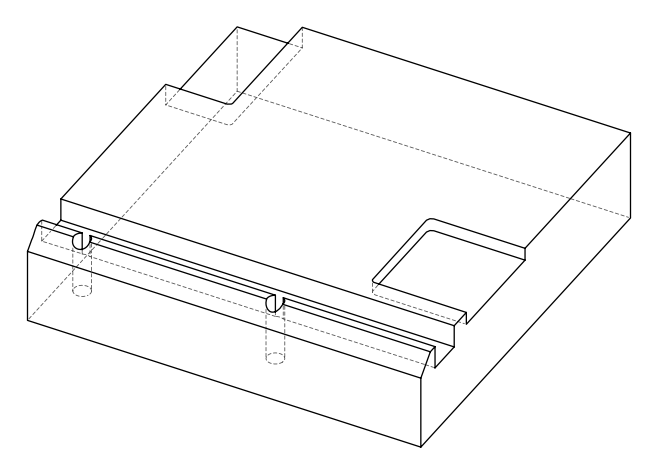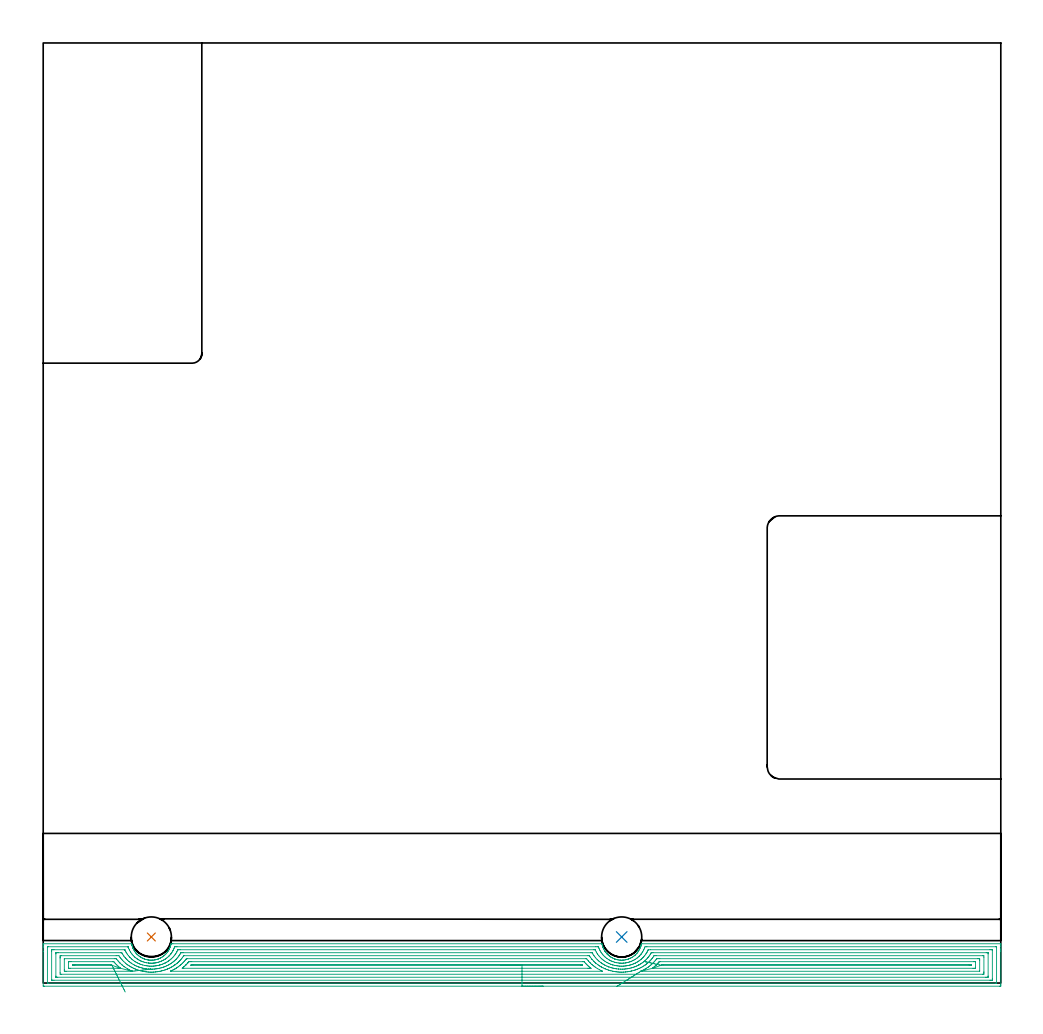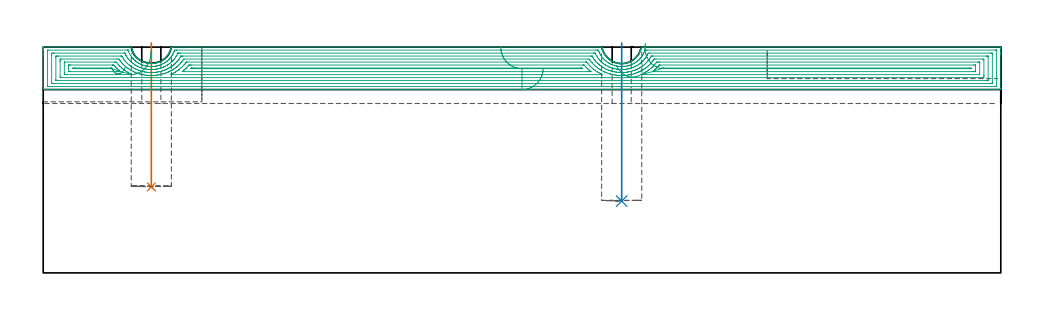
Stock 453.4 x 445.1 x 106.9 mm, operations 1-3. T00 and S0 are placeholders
(PLAN: 6 operations, 4 tool changes, 128.8 min)
(1 INDEXABLE_INSERT_DRILL_BLIND_HOLE_FROM_SOLID | STEP1POCKET | NXT0302_009 | 0.27 min | 18672 mm3)
(2 INDEXABLE_INSERT_DRILL_BLIND_HOLE_FROM_SOLID_1 | STEP1POCKET_1 | NXT0302_009 | 0.3 min | 20567 mm3)
(3 AREA_MILL | FG_CHAMFER_SURFACE | UGT0205_001 | 28.78 min | 90877 mm3)
(4 MILL_CORNER_NOTCH_RECTANGULAR | CORNER_NOTCH_RECTANGULAR | NXT0201_009 | Follow Part, ap 2, ae 75% | 59.23 min | 294795 mm3)
(5 MILL_SLOT | SLOT_PARTIAL_RECTANGULAR | NXT0201_013 | Follow Part, ap 2.5, ae 75% | 33.77 min | 205102 mm3)
(6 MILL_RECTANGULAR_SLOT | SLOT_RECTANGULAR | UGT0201_019 | Follow Part, ap 10, ae 75% | 6.49 min | 491224 mm3)
(TOOL NXT0302_009 | Index. Insert Drill 19mm [880-D1900L25-05] | D19 PA176 FL95 Z2)
(TOOL UGT0205_001 | Chamfer Mill 20 x 3 x 45 deg. | D20 FL50 Z2)
(TOOL NXT0201_009 | ENDMILL 8mm [2P460-0800-NA 1630] | D8 FL26 Z6)
(TOOL NXT0201_013 | ENDMILL 10mm | D10 FL30 Z4)
(TOOL UGT0201_019 | End mill 40 mm | D40 FL63 Z6)
(OP 1 INDEXABLE_INSERT_DRILL_BLIND_HOLE_FROM_SOLID)
G17 G21 G94 G90
T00 M6
G54
G17 G0 G90 X51.2 Y21.8 S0 M3
G43 Z116.9 H1
G94 G81 G98 Z40.7 F250. R108.9
G80
M5
M2
(OP 2 INDEXABLE_INSERT_DRILL_BLIND_HOLE_FROM_SOLID_1)
G17 G21 G94 G90
T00 M6
G54
G17 G0 G90 X273.9 Y21.8 S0 M3
G43 Z116.9 H1
G94 G81 G98 Z34. F250. R108.9
G80
M5
M2
(OP 3 AREA_MILL)
G17 G21 G94 G90
T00 M6
G54
G17 G0 G90 X236.7 Y-1.5 S1061 M3
G43 Z116.9 H0
Z96.8
G94 G1 X236.662 Z95.928 F250.
X236.548 Z95.064
X236.359 Z94.212
X236.097 Z93.38
X235.763 Z92.574
X235.36 Z91.8
X234.892 Z91.064
X234.36 Z90.372
X233.771 Z89.729
X233.128 Z89.14
X232.436 Z88.608
X231.7 Z88.14
X230.926 Z87.737
X230.12 Z87.403
X229.288 Z87.141
X228.436 Z86.952
X227.572 Z86.838
X226.7 Z86.8
X0.621
X0.127 Y-1.495 Z86.803
X0.01 Y-1.492 Z86.806
X0. Y-1.37 Z86.927
Y14.96 Z103.255
Y16.983 Z105.279
Y17.326 Z105.62
Y18.011 Z106.311
Y18.29 Z106.589
X0.003 Y18.447 Z106.74
X0.01 Y18.598 Z106.889
X0.175 Y18.6 Z106.9
X41.727
X41.845 Y18.595 Z106.891
X41.908 Y18.358 Z106.657
X41.943 Y18.203 Z106.501
X41.973 Y18.072 Z106.37
X42.024 Y17.877 Z106.177
X42.092 Y17.627 Z105.926
X42.236 Y17.179 Z105.479
X42.401 Y16.736 Z105.034
X42.524 Y16.448 Z104.745
X42.544 Y16.4 Z104.698
X42.62 Y16.234 Z104.532
X42.697 Y16.068 Z104.364
X42.815 Y15.844 Z104.143
X42.918 Y15.665 Z103.964
X43.074 Y15.395 Z103.693
X43.241 Y15.132 Z103.431
X43.355 Y14.953 Z103.252
X43.591 Y14.617 Z102.917
X43.812 Y14.347 Z102.645
X43.888 Y14.254 Z102.55
X43.999 Y14.116 Z102.415
X44.044 Y14.061 Z102.361
X44.11 Y13.988 Z102.287
X44.259 Y13.822 Z102.119
X44.407 Y13.668 Z101.964
X44.484 Y13.588 Z101.885
X44.93 Y13.171 Z101.468
X45.003 Y13.108 Z101.405
X45.15 Y12.982 Z101.279
X45.377 Y12.797 Z101.095
X45.748 Y12.529 Z100.824
X45.934 Y12.401 Z100.7
X46.006 Y12.353 Z100.651
X46.114 Y12.279 Z100.578
X46.27 Y12.184 Z100.482
X46.714 Y11.937 Z100.233
X47.022 Y11.779 Z100.078
X47.163 Y11.706 Z100.005
X47.221 Y11.681 Z99.98
X47.539 Y11.542 Z99.838
X47.701 Y11.475 Z99.774
X47.851 Y11.415 Z99.714
X47.918 Y11.388 Z99.686
X47.982 Y11.367 Z99.662
X48.057 Y11.34 Z99.636
X48.502 Y11.199 Z99.497
X48.95 Y11.078 Z99.377
X49.396 Y10.982 Z99.278
X49.586 Y10.95 Z99.246
X49.769 Y10.92 Z99.213
X49.843 Y10.906 Z99.202
X49.968 Y10.89 Z99.189
X50.289 Y10.851 Z99.151
X50.595 Y10.828 Z99.126
X50.736 Y10.817 Z99.115
X51.015 Y10.803 Z99.102
X51.096 Y10.804 Z99.1
X51.406 Y10.807 Z99.101
X51.519 Y10.812 Z99.103
X51.556 Y10.813 Z99.105
X51.63 Y10.815 Z99.111
X51.669 Y10.818 Z99.114
X52.076 Y10.849 Z99.147
X52.523 Y10.901 Z99.198
X52.887 Y10.961 Z99.259
X52.97 Y10.975 Z99.273
X53.343 Y11.055 Z99.352
X53.416 Y11.07 Z99.368
X53.732 Y11.154 Z99.453
X53.864 Y11.189 Z99.488
X54.237 Y11.305 Z99.604
X54.309 Y11.328 Z99.626
X54.48 Y11.387 Z99.687
X54.688 Y11.475 Z99.775
X55.13 Y11.665 Z99.961
X55.202 Y11.695 Z99.992
X55.352 Y11.768 Z100.067
X55.577 Y11.88 Z100.179
X55.652 Y11.917 Z100.216
X56.096 Y12.164 Z100.462
X56.286 Y12.279 Z100.577
X56.641 Y12.52 Z100.818
X56.813 Y12.645 Z100.943
X56.989 Y12.773 Z101.072
X57.061 Y12.833 Z101.133
X57.187 Y12.938 Z101.237
X57.364 Y13.087 Z101.382
X57.467 Y13.171 Z101.468
X57.724 Y13.409 Z101.708
X57.882 Y13.555 Z101.855
X58.124 Y13.815 Z102.115
X58.352 Y14.062 Z102.36
X58.705 Y14.488 Z102.788
X58.775 Y14.574 Z102.872
X58.859 Y14.693 Z102.988
X59.045 Y14.953 Z103.251
X59.159 Y15.132 Z103.432
X59.326 Y15.395 Z103.693
X59.427 Y15.57 Z103.867
X59.586 Y15.845 Z104.143
X59.598 Y15.869 Z104.167
X59.668 Y16.001 Z104.299
X59.856 Y16.425 Z104.724
X59.994 Y16.735 Z105.035
X60.045 Y16.869 Z105.169
X60.164 Y17.179 Z105.479
X60.308 Y17.627 Z105.927
X60.354 Y17.796 Z106.096
X60.428 Y18.072 Z106.37
X60.44 Y18.126 Z106.425
X60.457 Y18.203 Z106.5
X60.492 Y18.357 Z106.656
X60.546 Y18.593 Z106.892
X60.561 Y18.595 Z106.894
X61.386 Y18.6 Z106.9
X264.231
X264.545 Y18.595 Z106.891
X264.634 Y18.242 Z106.541
X264.673 Y18.071 Z106.371
X264.791 Y17.627 Z105.926
X264.888 Y17.326 Z105.625
X264.936 Y17.179 Z105.479
X265.042 Y16.887 Z105.185
X265.097 Y16.736 Z105.035
X265.124 Y16.675 Z104.974
X265.227 Y16.448 Z104.743
X265.277 Y16.336 Z104.634
X265.305 Y16.273 Z104.572
X265.518 Y15.844 Z104.144
X265.751 Y15.43 Z103.729
X265.935 Y15.132 Z103.43
X266.002 Y15.024 Z103.322
X266.05 Y14.953 Z103.252
X266.387 Y14.503 Z102.8
X266.703 Y14.108 Z102.404
X266.739 Y14.062 Z102.36
X266.762 Y14.035 Z102.334
X266.815 Y13.973 Z102.272
X266.895 Y13.887 Z102.186
X266.912 Y13.87 Z102.169
X266.967 Y13.815 Z102.112
X267.017 Y13.763 Z102.062
X267.209 Y13.569 Z101.868
X267.255 Y13.524 Z101.821
X267.305 Y13.476 Z101.775
X267.507 Y13.285 Z101.583
X267.566 Y13.23 Z101.527
X267.628 Y13.17 Z101.469
X267.788 Y13.032 Z101.33
X267.805 Y13.018 Z101.317
X267.911 Y12.938 Z101.234
X268.089 Y12.798 Z101.098
X268.103 Y12.788 Z101.087
X268.23 Y12.691 Z100.989
X268.294 Y12.645 Z100.942
X268.401 Y12.568 Z100.865
X268.681 Y12.366 Z100.665
X268.813 Y12.278 Z100.578
X269.113 Y12.102 Z100.4
X269.19 Y12.057 Z100.355
X269.242 Y12.029 Z100.327
X269.574 Y11.849 Z100.146
X270.039 Y11.629 Z99.928
X270.486 Y11.439 Z99.738
X270.582 Y11.402 Z99.7
X270.618 Y11.388 Z99.686
X270.819 Y11.32 Z99.62
X270.988 Y11.264 Z99.563
X271.38 Y11.15 Z99.446
X271.806 Y11.042 Z99.341
X271.817 Y11.039 Z99.339
X272.254 Y10.952 Z99.25
X272.7 Y10.884 Z99.182
X273.167 Y10.838 Z99.133
X273.263 Y10.832 Z99.127
X273.411 Y10.825 Z99.115
X273.705 Y10.804 Z99.101
X274.06 Y10.806
X274.354 Y10.822 Z99.11
X274.413 Y10.824 Z99.115
X274.487 Y10.827 Z99.12
X274.806 Y10.854 Z99.148
X274.934 Y10.864 Z99.16
X275.381 Y10.923 Z99.22
X275.827 Y11.006 Z99.299
X276.275 Y11.11 Z99.404
X276.537 Y11.183 Z99.482
X276.72 Y11.236 Z99.533
X276.741 Y11.243 Z99.539
X277.112 Y11.365 Z99.665
X277.179 Y11.387 Z99.687
X277.216 Y11.402 Z99.702
X277.613 Y11.564 Z99.862
X278.082 Y11.781 Z100.079
X278.17 Y11.826 Z100.125
X278.507 Y12. Z100.298
X278.609 Y12.06 Z100.358
X278.982 Y12.28 Z100.577
X279.4 Y12.56 Z100.858
X279.791 Y12.857 Z101.157
X279.974 Y13.006 Z101.306
X280.173 Y13.171 Z101.469
X280.24 Y13.23 Z101.528
X280.293 Y13.277 Z101.576
X280.684 Y13.662 Z101.961
X281.059 Y14.061 Z102.361
X281.147 Y14.163 Z102.463
X281.186 Y14.208 Z102.508
X281.473 Y14.576 Z102.876
X281.557 Y14.693 Z102.992
X281.743 Y14.953 Z103.252
X281.858 Y15.132 Z103.431
X282.079 Y15.474 Z103.774
X282.282 Y15.844 Z104.144
X282.364 Y16.009 Z104.309
X282.501 Y16.287 Z104.586
X282.549 Y16.399 Z104.699
X282.693 Y16.735 Z105.034
X282.81 Y17.051 Z105.35
X282.879 Y17.239 Z105.537
X282.911 Y17.326 Z105.621
X282.955 Y17.446 Z105.742
X282.973 Y17.493 Z105.79
X282.996 Y17.572 Z105.872
X283.012 Y17.627 Z105.926
X283.128 Y18.073 Z106.369
X283.157 Y18.203 Z106.497
X283.199 Y18.383 Z106.678
X283.256 Y18.597 Z106.889
X283.443 Y18.6 Z106.9
X453.225
X453.39 Y18.598 Z106.889
X453.397 Y18.447 Z106.74
X453.4 Y18.29 Z106.589
Y18.012 Z106.311
Y17.326 Z105.62
Y16.105 Z104.402
Y15.57 Z103.865
Y14.96 Z103.255
Y-0.836 Z87.462
X453.396 Y-1.103 Z87.194
X453.39 Y-1.492 Z86.805
X453.179 Y-1.496 Z86.802
X452.779 Y-1.5 Z86.8
X226.7
Y-0.086 Z88.214
X2.409 Y-0.085 Z88.215
X2.264 Y-0.084 Z88.216
X2.051 Y-0.079 Z88.221
X2.009 Y-0.076 Z88.224
X2.005 Y-0.046 Z88.254
X2.003 Y-0.013 Z88.287
X2. Y0.175 Z88.475
Y16.849 Z105.149
X2.002 Y16.983 Z105.283
X2.005 Y17.09 Z105.39
X2.01 Y17.16 Z105.46
X2.017 Y17.179 Z105.479
X2.551 Y17.185 Z105.485
X39.939
X40.083 Y17.184 Z105.484
X40.157 Y17.181 Z105.481
X40.17 Y17.179 Z105.479
X40.18 Y17.168 Z105.468
X40.192 Y17.149 Z105.449
X40.2 Y17.128 Z105.428
X40.23 Y17.04 Z105.34
X40.45 Y16.448 Z104.748
X40.816 Y15.588 Z103.888
X40.824 Y15.57 Z103.87
X40.833 Y15.554 Z103.854
X41.338 Y14.693 Z102.993
X41.727 Y14.106 Z102.406
X41.947 Y13.815 Z102.115
X42.249 Y13.446 Z101.746
X42.62 Y13.012 Z101.312
X42.691 Y12.938 Z101.238
X43.11 Y12.538 Z100.838
X43.514 Y12.162 Z100.462
X43.55 Y12.131 Z100.431
X43.569 Y12.114 Z100.414
X43.637 Y12.06 Z100.36
X44.071 Y11.728 Z100.028
X44.407 Y11.484 Z99.784
X44.589 Y11.361 Z99.661
X44.863 Y11.183 Z99.483
X45.301 Y10.931 Z99.231
X45.868 Y10.626 Z98.926
X46.195 Y10.469 Z98.769
X46.263 Y10.439 Z98.739
X46.576 Y10.305 Z98.605
X47.088 Y10.107 Z98.407
X47.395 Y10.004 Z98.304
X47.982 Y9.832 Z98.132
X48.163 Y9.783 Z98.083
X48.767 Y9.641 Z97.941
X48.875 Y9.618 Z97.918
X48.965 Y9.603 Z97.903
X49.741 Y9.483 Z97.783
X49.769 Y9.48 Z97.78
X49.817 Y9.474 Z97.774
X50.299 Y9.428 Z97.728
X50.663 Y9.403 Z97.703
X50.689 Y9.402 Z97.702
X51.13 Y9.395 Z97.695
X51.556
X51.588 Y9.396 Z97.696
X52.106 Y9.428 Z97.728
X52.421 Y9.456 Z97.756
X52.45 Y9.459 Z97.759
X52.855 Y9.512 Z97.812
X53.205 Y9.563 Z97.863
X53.343 Y9.585 Z97.885
X53.431 Y9.6 Z97.9
X53.541 Y9.622 Z97.922
X54.237 Y9.784 Z98.084
X54.653 Y9.897 Z98.197
X55.13 Y10.045 Z98.345
X55.326 Y10.113 Z98.413
X55.813 Y10.305 Z98.605
X55.987 Y10.378 Z98.678
X56.024 Y10.395 Z98.695
X56.566 Y10.651 Z98.951
X56.918 Y10.83 Z99.13
X57.147 Y10.957 Z99.257
X57.54 Y11.183 Z99.483
X57.705 Y11.287 Z99.587
X57.811 Y11.358 Z99.658
X58.226 Y11.653 Z99.953
X58.705 Y12.018 Z100.318
X58.729 Y12.037 Z100.337
X58.756 Y12.06 Z100.36
X59.197 Y12.454 Z100.754
X59.598 Y12.831 Z101.131
X59.651 Y12.886 Z101.186
X59.7 Y12.938 Z101.238
X60.071 Y13.351 Z101.651
X60.465 Y13.815 Z102.115
X60.477 Y13.83 Z102.13
X60.492 Y13.849 Z102.149
X60.842 Y14.349 Z102.649
X61.062 Y14.693 Z102.993
X61.386 Y15.225 Z103.525
X61.507 Y15.452 Z103.752
X61.564 Y15.57 Z103.87
X61.783 Y16.058 Z104.358
X61.953 Y16.448 Z104.748
X62.051 Y16.672 Z104.972
X62.279 Y17.179 Z105.479
X62.426 Y17.181 Z105.481
X63.173 Y17.185 Z105.485
X63.315 Y17.186 Z105.486
X261.692
X262.444 Y17.185 Z105.485
X262.588 Y17.184 Z105.484
X262.85 Y17.179 Z105.479
X262.916 Y17.049 Z105.349
X263.026 Y16.753 Z105.053
X263.147 Y16.448 Z104.748
X263.337 Y15.989 Z104.289
X263.544 Y15.57 Z103.87
X263.75 Y15.165 Z103.465
X264.034 Y14.693 Z102.993
X264.231 Y14.379 Z102.679
X264.65 Y13.815 Z102.115
X265.124 Y13.23 Z101.53
X265.405 Y12.938 Z101.238
X266.018 Y12.342 Z100.642
X266.346 Y12.06 Z100.36
X266.912 Y11.63 Z99.93
X267.563 Y11.183 Z99.483
X267.805 Y11.038 Z99.338
X268.158 Y10.836 Z99.136
X268.699 Y10.565 Z98.865
X268.806 Y10.515 Z98.815
X269.28 Y10.305 Z98.605
X269.592 Y10.18 Z98.48
X269.799 Y10.102 Z98.402
X270.486 Y9.886 Z98.186
X271.07 Y9.732 Z98.032
X271.38 Y9.66 Z97.96
X271.487 Y9.638 Z97.938
X271.577 Y9.621 Z97.921
X272.273 Y9.508 Z97.808
X272.984 Y9.428 Z97.728
X273.167 Y9.416 Z97.716
X273.179 Y9.415 Z97.715
X273.634 Y9.396 Z97.696
X274.06 Y9.391 Z97.691
X274.097
X274.821 Y9.428 Z97.728
X274.943 Y9.438 Z97.738
X274.954 Y9.439 Z97.739
X275.739 Y9.535 Z97.835
X275.848 Y9.55 Z97.85
X275.916 Y9.561 Z97.861
X276.602 Y9.702 Z98.002
X276.741 Y9.734 Z98.034
X277.2 Y9.854 Z98.154
X277.635 Y9.983 Z98.283
X277.879 Y10.065 Z98.365
X278.154 Y10.16 Z98.46
X278.528 Y10.304 Z98.604
X278.532 Y10.305 Z98.605
X279.137 Y10.585 Z98.885
X279.422 Y10.729 Z99.029
X279.724 Y10.886 Z99.186
X280.245 Y11.183 Z99.483
X280.299 Y11.215 Z99.515
X280.315 Y11.225 Z99.525
X280.815 Y11.57 Z99.87
X281.209 Y11.862 Z100.162
X281.321 Y11.95 Z100.25
X281.455 Y12.06 Z100.36
X281.799 Y12.355 Z100.655
X282.103 Y12.639 Z100.939
X282.254 Y12.789 Z101.089
X282.397 Y12.938 Z101.238
X282.683 Y13.246 Z101.546
X282.996 Y13.606 Z101.906
X283.09 Y13.724 Z102.024
X283.158 Y13.815 Z102.115
X283.461 Y14.236 Z102.536
X283.771 Y14.693 Z102.993
X283.818 Y14.764 Z103.064
X283.89 Y14.878 Z103.178
X284.135 Y15.33 Z103.63
X284.256 Y15.57 Z103.87
X284.425 Y15.922 Z104.222
X284.649 Y16.448 Z104.748
X284.687 Y16.542 Z104.842
X284.783 Y16.796 Z105.096
X284.933 Y17.179 Z105.479
X285.677 Y17.185 Z105.485
X285.82
X450.991
X451.136 Y17.184 Z105.484
X451.349 Y17.179 Z105.479
X451.391 Y17.176 Z105.476
X451.395 Y17.146 Z105.446
X451.397 Y17.113 Z105.413
X451.4 Y16.925 Z105.225
Y0.251 Z88.551
X451.398 Y0.117 Z88.417
X451.395 Y0.01 Z88.31
X451.39 Y-0.06 Z88.24
X451.383 Y-0.079 Z88.221
X450.849 Y-0.086 Z88.214
X226.7
Y1.328 Z89.628
X5.089 Y1.329 Z89.629
X4.397 Y1.332 Z89.632
X4.196 Y1.336 Z89.636
X4.01 Y1.344 Z89.644
X4.005 Y1.53 Z89.83
X4.001 Y1.721 Z90.021
X4. Y14.885 Z103.185
X4.005 Y15.57 Z103.87
X4.007 Y15.756 Z104.056
X4.196 Y15.764 Z104.064
X4.886 Y15.77 Z104.07
X5.089 Y15.771 Z104.071
X38.357
X38.493 Y15.77 Z104.07
X38.602 Y15.767 Z104.067
X38.632 Y15.764 Z104.064
X38.639 Y15.757 Z104.057
X38.653 Y15.735 Z104.035
X38.734 Y15.57 Z103.87
X39.046 Y14.915 Z103.215
X39.17 Y14.693 Z102.993
X39.33 Y14.414 Z102.714
X39.711 Y13.815 Z102.115
X39.939 Y13.471 Z101.771
X40.354 Y12.938 Z101.238
X40.833 Y12.371 Z100.671
X40.984 Y12.208 Z100.508
X41.13 Y12.06 Z100.36
X41.727 Y11.493 Z99.793
X42.075 Y11.183 Z99.483
X42.62 Y10.754 Z99.054
X43.255 Y10.305 Z98.605
X43.409 Y10.202 Z98.502
X43.514 Y10.136 Z98.436
X43.946 Y9.881 Z98.181
X44.407 Y9.636 Z97.936
X44.814 Y9.428 Z97.728
X45.301 Y9.202 Z97.502
X45.708 Y9.028 Z97.328
X46.195 Y8.842 Z97.142
X47.11 Y8.55 Z96.85
X47.982 Y8.338 Z96.638
X48.262 Y8.275 Z96.575
X48.875 Y8.174 Z96.474
X49.328 Y8.105 Z96.405
X49.769 Y8.058 Z96.358
X50.317 Y8.012 Z96.312
X50.663 Y7.993 Z96.293
X51.241 Y7.982 Z96.282
X51.556 Y7.986 Z96.286
X52.102 Y8.014 Z96.314
X52.45 Y8.04 Z96.34
X52.921 Y8.087 Z96.387
X53.343 Y8.14 Z96.44
X53.702 Y8.197 Z96.497
X54.237 Y8.299 Z96.599
X54.445 Y8.345 Z96.645
X55.13 Y8.506 Z96.806
X55.166 Y8.515 Z96.815
X55.295 Y8.55 Z96.85
X55.848 Y8.723 Z97.023
X56.024 Y8.78 Z97.08
X56.501 Y8.959 Z97.259
X56.918 Y9.13 Z97.43
X57.128 Y9.221 Z97.521
X57.588 Y9.428 Z97.728
X57.738 Y9.5 Z97.8
X57.811 Y9.537 Z97.837
X58.317 Y9.809 Z98.109
X58.705 Y10.029 Z98.329
X58.879 Y10.134 Z98.434
X59.145 Y10.305 Z98.605
X59.412 Y10.488 Z98.788
X59.598 Y10.622 Z98.922
X59.919 Y10.868 Z99.168
X60.314 Y11.183 Z99.483
X60.492 Y11.333 Z99.633
X60.877 Y11.682 Z99.982
X61.268 Y12.06 Z100.36
X61.386 Y12.179 Z100.479
X61.748 Y12.582 Z100.882
X62.052 Y12.938 Z101.238
X62.154 Y13.061 Z101.361
X62.279 Y13.218 Z101.518
X62.529 Y13.57 Z101.87
X62.696 Y13.815 Z102.115
X62.88 Y14.103 Z102.403
X63.173 Y14.577 Z102.877
X63.215 Y14.651 Z102.951
X63.238 Y14.693 Z102.993
X63.512 Y15.237 Z103.537
X63.669 Y15.57 Z103.87
X63.746 Y15.729 Z104.029
X63.76 Y15.757 Z104.057
X63.795 Y15.765 Z104.065
X63.865 Y15.768 Z104.068
X64.066 Y15.77 Z104.07
X64.755 Y15.771 Z104.071
X64.96 Y15.772 Z104.072
X260.656 Y15.771 Z104.071
X260.861 Y15.77 Z104.07
X261.27 Y15.766 Z104.066
X261.321 Y15.765 Z104.065
X261.334 Y15.755 Z104.055
X261.35 Y15.727 Z104.027
X261.379 Y15.672 Z103.972
X261.427 Y15.57 Z103.87
X261.55 Y15.309 Z103.609
X261.872 Y14.693 Z102.993
X262.297 Y13.959 Z102.259
X262.39 Y13.815 Z102.115
X262.444 Y13.735 Z102.035
X263.056 Y12.938 Z101.238
X263.337 Y12.591 Z100.891
X263.834 Y12.06 Z100.36
X264.231 Y11.671 Z99.971
X264.487 Y11.431 Z99.731
X264.777 Y11.183 Z99.483
X265.124 Y10.911 Z99.211
X265.475 Y10.647 Z98.947
X266.018 Y10.263 Z98.563
X266.158 Y10.168 Z98.468
X266.912 Y9.736 Z98.036
X267.515 Y9.428 Z97.728
X267.805 Y9.29 Z97.59
X268.065 Y9.172 Z97.472
X268.699 Y8.915 Z97.215
X269.497 Y8.643 Z96.943
X269.592 Y8.614 Z96.914
X269.808 Y8.55 Z96.85
X270.486 Y8.38 Z96.68
X270.71 Y8.33 Z96.63
X271.38 Y8.204 Z96.504
X271.804 Y8.133 Z96.433
X272.273 Y8.079 Z96.379
X272.807 Y8.026 Z96.326
X273.167 Y8.004 Z96.304
X273.745 Y7.982 Z96.282
X274.06 Y7.981 Z96.281
X274.615 Y8.005 Z96.305
X274.954 Y8.023 Z96.323
X275.443 Y8.07 Z96.37
X275.848 Y8.117 Z96.417
X276.238 Y8.167 Z96.467
X276.741 Y8.261 Z96.561
X276.986 Y8.309 Z96.609
X277.635 Y8.456 Z96.756
X277.711 Y8.475 Z96.775
X277.993 Y8.55 Z96.85
X278.402 Y8.674 Z96.974
X278.528 Y8.715 Z97.015
X279.064 Y8.901 Z97.201
X279.422 Y9.044 Z97.344
X279.694 Y9.16 Z97.46
X280.302 Y9.428 Z97.728
X280.315 Y9.434 Z97.734
X280.893 Y9.738 Z98.038
X281.209 Y9.917 Z98.217
X281.455 Y10.063 Z98.363
X281.838 Y10.305 Z98.605
X282.103 Y10.484 Z98.784
X282.511 Y10.782 Z99.082
X282.996 Y11.155 Z99.455
X283.012 Y11.168 Z99.468
X283.029 Y11.183 Z99.483
X283.481 Y11.585 Z99.885
X283.89 Y11.971 Z100.271
X283.935 Y12.016 Z100.316
X283.977 Y12.06 Z100.36
X284.36 Y12.476 Z100.776
X284.762 Y12.938 Z101.238
X284.772 Y12.949 Z101.249
X284.783 Y12.964 Z101.264
X285.145 Y13.46 Z101.76
X285.395 Y13.815 Z102.115
X285.508 Y13.982 Z102.282
X285.677 Y14.242 Z102.542
X285.843 Y14.53 Z102.83
X285.931 Y14.693 Z102.993
X286.146 Y15.11 Z103.41
X286.372 Y15.57 Z103.87
X286.438 Y15.701 Z104.001
X286.475 Y15.765 Z104.065
X287.464 Y15.771 Z104.071
X448.311
X449.003 Y15.768 Z104.068
X449.204 Y15.764 Z104.064
X449.39 Y15.756 Z104.056
X449.395 Y15.57 Z103.87
X449.399 Y15.379 Z103.679
X449.4 Y2.215 Z90.515
X449.395 Y1.53 Z89.83
X449.393 Y1.344 Z89.644
X449.204 Y1.335 Z89.635
X448.514 Y1.33 Z89.63
X448.311 Y1.329 Z89.629
X226.7 Y1.328 Z89.628
Y2.743 Z91.043
X6.877
X6.534 Y2.744 Z91.044
X6.143 Y2.748 Z91.048
X6.072 Y2.75 Z91.05
X6.01 Y2.758 Z91.058
X6.007 Y2.856 Z91.156
X6. Y3.268 Z91.568
Y13.815 Z102.115
X6.008 Y14.246 Z102.546
X6.01 Y14.347 Z102.647
X6.141 Y14.351 Z102.651
X6.327 Y14.355 Z102.655
X6.877 Y14.357 Z102.657
X7.218
X36.707
X36.983 Y14.355 Z102.655
X37.12 Y14.353 Z102.653
X37.183 Y14.35 Z102.65
X37.259 Y14.251 Z102.551
X37.423 Y13.977 Z102.277
X37.522 Y13.815 Z102.115
X37.928 Y13.158 Z101.458
X38.075 Y12.938 Z101.238
X38.106 Y12.892 Z101.192
X38.152 Y12.826 Z101.126
X38.767 Y12.06 Z100.36
X39.046 Y11.728 Z100.028
X39.309 Y11.436 Z99.736
X39.561 Y11.183 Z99.483
X39.939 Y10.821 Z99.121
X40.507 Y10.305 Z98.605
X40.833 Y10.042 Z98.342
X41.184 Y9.77 Z98.07
X41.659 Y9.428 Z97.728
X41.727 Y9.38 Z97.68
X41.891 Y9.266 Z97.566
X42.62 Y8.828 Z97.128
X43.124 Y8.55 Z96.85
X43.514 Y8.348 Z96.648
X43.928 Y8.143 Z96.443
X44.407 Y7.933 Z96.233
X45.041 Y7.672 Z95.972
X45.301 Y7.576 Z95.876
X45.454 Y7.522 Z95.822
X46.195 Y7.297 Z95.597
X46.727 Y7.15 Z95.45
X47.088 Y7.06 Z95.36
X47.45 Y6.974 Z95.274
X47.897 Y6.878 Z95.178
X47.982 Y6.863 Z95.163
X48.39 Y6.795 Z95.095
X48.875 Y6.723 Z95.023
X48.96 Y6.712 Z95.012
X49.769 Y6.633 Z94.933
X49.949 Y6.618 Z94.918
X50.663 Y6.578 Z94.878
X50.888 Y6.574 Z94.874
X51.556 Y6.571 Z94.871
X51.776 Y6.579 Z94.879
X52.45 Y6.617 Z94.917
X52.618 Y6.629 Z94.929
X53.343 Y6.7 Z95.
X53.429 Y6.71 Z95.01
X54.041 Y6.795 Z95.095
X54.208 Y6.823 Z95.123
X54.237 Y6.828 Z95.128
X54.948 Y6.975 Z95.275
X55.13 Y7.016 Z95.316
X55.666 Y7.147 Z95.447
X56.024 Y7.24 Z95.54
X56.362 Y7.341 Z95.641
X56.918 Y7.515 Z95.815
X57.037 Y7.556 Z95.856
X57.354 Y7.672 Z95.972
X57.678 Y7.803 Z96.103
X57.811 Y7.858 Z96.158
X58.297 Y8.073 Z96.373
X58.705 Y8.259 Z96.559
X58.903 Y8.355 Z96.655
X59.288 Y8.55 Z96.85
X59.489 Y8.658 Z96.958
X59.598 Y8.719 Z97.019
X60.05 Y8.984 Z97.284
X60.492 Y9.258 Z97.558
X60.595 Y9.327 Z97.627
X60.741 Y9.428 Z97.728
X61.111 Y9.697 Z97.997
X61.386 Y9.902 Z98.202
X61.612 Y10.082 Z98.382
X61.885 Y10.305 Z98.605
X62.095 Y10.486 Z98.786
X62.279 Y10.649 Z98.949
X62.557 Y10.91 Z99.21
X62.84 Y11.183 Z99.483
X63.004 Y11.349 Z99.649
X63.173 Y11.527 Z99.827
X63.426 Y11.812 Z100.112
X63.64 Y12.06 Z100.36
X63.831 Y12.291 Z100.591
X64.066 Y12.584 Z100.884
X64.216 Y12.79 Z101.09
X64.319 Y12.938 Z101.238
X64.573 Y13.318 Z101.618
X64.888 Y13.815 Z102.115
X64.915 Y13.859 Z102.159
X64.96 Y13.935 Z102.235
X65.165 Y14.292 Z102.592
X65.192 Y14.334 Z102.634
X65.204 Y14.349 Z102.649
X65.218 Y14.351 Z102.651
X65.305 Y14.355 Z102.655
X65.854 Y14.357 Z102.657
X66.195
X259.211
X259.763 Y14.355 Z102.655
X259.841 Y14.353 Z102.653
X259.886 Y14.35 Z102.65
X259.906 Y14.339 Z102.639
X259.925 Y14.308 Z102.608
X260.222 Y13.815 Z102.115
X260.656 Y13.106 Z101.406
X260.779 Y12.938 Z101.238
X261.122 Y12.48 Z100.78
X261.457 Y12.06 Z100.36
X261.55 Y11.948 Z100.248
X262.264 Y11.183 Z99.483
X262.444 Y11.002 Z99.302
X262.807 Y10.659 Z98.959
X263.201 Y10.305 Z98.605
X263.274 Y10.243 Z98.543
X263.337 Y10.192 Z98.492
X263.876 Y9.776 Z98.076
X264.231 Y9.523 Z97.823
X264.368 Y9.428 Z97.728
X264.818 Y9.126 Z97.426
X265.124 Y8.945 Z97.245
X265.815 Y8.55 Z96.85
X266.018 Y8.442 Z96.742
X266.247 Y8.325 Z96.625
X266.912 Y8.02 Z96.32
X267.728 Y7.672 Z95.972
X267.805 Y7.643 Z95.943
X267.852 Y7.626 Z95.926
X268.699 Y7.353 Z95.653
X269.165 Y7.215 Z95.515
X269.592 Y7.105 Z95.405
X269.931 Y7.021 Z95.321
X270.348 Y6.93 Z95.23
X270.486 Y6.904 Z95.204
X271.078 Y6.795 Z95.095
X271.38 Y6.747 Z95.047
X271.437 Y6.738 Z95.038
X272.273 Y6.648 Z94.948
X272.438 Y6.633 Z94.933
X273.167 Y6.588 Z94.888
X273.387 Y6.579 Z94.879
X274.06 Y6.567 Z94.867
X274.285 Y6.574 Z94.874
X274.954 Y6.604 Z94.904
X275.137 Y6.615 Z94.915
X275.848 Y6.68 Z94.98
X275.953 Y6.692 Z94.992
X276.741 Y6.791 Z95.091
X276.745
X276.765 Y6.795 Z95.095
X277.489 Y6.938 Z95.238
X277.635 Y6.969 Z95.269
X278.212 Y7.106 Z95.406
X278.528 Y7.187 Z95.487
X278.913 Y7.295 Z95.595
X279.422 Y7.452 Z95.752
X279.59 Y7.507 Z95.807
X280.067 Y7.672 Z95.972
X280.245 Y7.742 Z96.042
X280.315 Y7.771 Z96.071
X280.864 Y8.011 Z96.311
X281.209 Y8.165 Z96.465
X281.474 Y8.29 Z96.59
X281.998 Y8.55 Z96.85
X282.066 Y8.586 Z96.886
X282.103 Y8.606 Z96.906
X282.627 Y8.913 Z97.213
X282.996 Y9.137 Z97.437
X283.175 Y9.252 Z97.552
X283.439 Y9.428 Z97.728
X283.701 Y9.613 Z97.913
X283.89 Y9.752 Z98.052
X284.203 Y9.997 Z98.297
X284.587 Y10.305 Z98.605
X284.783 Y10.471 Z98.771
X285.16 Y10.813 Z99.113
X285.544 Y11.183 Z99.483
X285.677 Y11.316 Z99.616
X286.038 Y11.706 Z100.006
X286.347 Y12.06 Z100.36
X286.448 Y12.181 Z100.481
X286.571 Y12.332 Z100.632
X286.83 Y12.683 Z100.983
X287.013 Y12.938 Z101.238
X287.196 Y13.202 Z101.502
X287.464 Y13.602 Z101.902
X287.546 Y13.735 Z102.035
X287.593 Y13.815 Z102.115
X287.87 Y14.295 Z102.595
X287.897 Y14.338 Z102.638
X287.914 Y14.351 Z102.651
X287.945 Y14.352 Z102.652
X288.082 Y14.355 Z102.655
X288.358 Y14.357 Z102.657
X288.7
X446.523
X446.866 Y14.356 Z102.656
X447.257 Y14.352 Z102.652
X447.328 Y14.35 Z102.65
X447.39 Y14.342 Z102.642
X447.393 Y14.244 Z102.544
X447.4 Y13.832 Z102.132
Y3.285 Z91.585
X447.393 Y2.854 Z91.154
X447.39 Y2.753 Z91.053
X447.259 Y2.749 Z91.049
X447.073 Y2.745 Z91.045
X446.523 Y2.743 Z91.043
X446.182
X226.7
Y4.157 Z92.457
X8.669
X8.01 Y4.162 Z92.462
X8.001 Y4.813 Z93.113
X8. Y11.834 Z100.134
X8.001 Y12.06 Z100.36
X8.004 Y12.708 Z101.008
X8.01 Y12.938 Z101.238
X8.658 Y12.943 Z101.243
X34.572
X35.471 Y12.94 Z101.24
X35.867 Y12.938 Z101.238
X36.365 Y12.195 Z100.495
X36.467 Y12.06 Z100.36
X36.808 Y11.625 Z99.925
X37.173 Y11.183 Z99.483
X37.259 Y11.081 Z99.381
X37.631 Y10.666 Z98.966
X37.989 Y10.305 Z98.605
X38.152 Y10.146 Z98.446
X38.937 Y9.428 Z97.728
X39.046 Y9.333 Z97.633
X39.567 Y8.916 Z97.216
X39.939 Y8.644 Z96.944
X40.073 Y8.55 Z96.85
X40.522 Y8.243 Z96.543
X40.833 Y8.05 Z96.35
X41.461 Y7.672 Z95.972
X41.727 Y7.523 Z95.823
X42.065 Y7.34 Z95.64
X42.62 Y7.067 Z95.367
X43.204 Y6.795 Z95.095
X43.514 Y6.661 Z94.961
X43.749 Y6.564 Z94.864
X44.407 Y6.311 Z94.611
X45.143 Y6.073 Z94.373
X45.301 Y6.025 Z94.325
X45.674 Y5.917 Z94.217
X46.195 Y5.781 Z94.081
X46.381 Y5.735 Z94.035
X47.088 Y5.576 Z93.876
X47.52 Y5.493 Z93.793
X47.982 Y5.417 Z93.717
X48.584 Y5.326 Z93.626
X48.875 Y5.294 Z93.594
X49.582 Y5.223 Z93.523
X49.769 Y5.209 Z93.509
X50.535 Y5.165 Z93.465
X50.663 Y5.161 Z93.461
X51.44 Y5.154 Z93.454
X51.556 Y5.157 Z93.457
X52.299 Y5.188 Z93.488
X52.45 Y5.197 Z93.497
X53.127 Y5.252 Z93.552
X53.343 Y5.274 Z93.574
X53.928 Y5.343 Z93.643
X54.237 Y5.387 Z93.687
X54.704 Y5.459 Z93.759
X55.13 Y5.541 Z93.841
X55.448 Y5.605 Z93.905
X56.024 Y5.735 Z94.035
X56.173 Y5.771 Z94.071
X56.757 Y5.917 Z94.217
X56.881 Y5.953 Z94.253
X56.918 Y5.964 Z94.264
X57.557 Y6.167 Z94.467
X57.811 Y6.249 Z94.549
X58.213 Y6.4 Z94.7
X58.705 Y6.59 Z94.89
X58.852 Y6.651 Z94.951
X59.191 Y6.795 Z95.095
X59.471 Y6.92 Z95.22
X59.598 Y6.979 Z95.279
X60.071 Y7.208 Z95.508
X60.492 Y7.423 Z95.723
X60.657 Y7.511 Z95.811
X60.951 Y7.672 Z95.972
X61.224 Y7.831 Z96.131
X61.386 Y7.928 Z96.228
X61.769 Y8.173 Z96.473
X62.279 Y8.513 Z96.813
X62.301 Y8.529 Z96.829
X62.33 Y8.55 Z96.85
X62.806 Y8.91 Z97.21
X63.173 Y9.194 Z97.494
X63.303 Y9.3 Z97.6
X63.455 Y9.428 Z97.728
X63.777 Y9.712 Z98.012
X64.066 Y9.971 Z98.271
X64.239 Y10.136 Z98.436
X64.412 Y10.305 Z98.605
X64.68 Y10.581 Z98.881
X64.96 Y10.876 Z99.176
X65.106 Y11.039 Z99.339
X65.23 Y11.183 Z99.483
X65.509 Y11.521 Z99.821
X65.854 Y11.946 Z100.246
X65.903 Y12.012 Z100.312
X65.937 Y12.06 Z100.36
X66.264 Y12.534 Z100.834
X66.542 Y12.938 Z101.238
X66.742 Y12.943 Z101.243
X257.97
X258.561 Y12.938 Z101.238
X258.869 Y12.475 Z100.775
X259.181 Y12.06 Z100.36
X259.763 Y11.302 Z99.602
X259.817 Y11.236 Z99.536
X259.865 Y11.183 Z99.483
X260.656 Y10.331 Z98.631
X260.683 Y10.305 Z98.605
X261.126 Y9.889 Z98.189
X261.55 Y9.499 Z97.799
X261.636 Y9.428 Z97.728
X262.444 Y8.799 Z97.099
X262.788 Y8.55 Z96.85
X263.337 Y8.171 Z96.471
X263.647 Y7.975 Z96.275
X264.156 Y7.672 Z95.972
X264.231 Y7.629 Z95.929
X264.335 Y7.57 Z95.87
X265.124 Y7.161 Z95.461
X265.9 Y6.795 Z95.095
X266.018 Y6.743 Z95.043
X266.11 Y6.704 Z95.004
X266.912 Y6.384 Z94.684
X267.553 Y6.165 Z94.465
X267.805 Y6.086 Z94.386
X268.356 Y5.917 Z94.217
X268.699 Y5.825 Z94.125
X268.826 Y5.793 Z94.093
X269.592 Y5.618 Z93.918
X269.977 Y5.54 Z93.84
X270.486 Y5.449 Z93.749
X271.059 Y5.354 Z93.654
X271.38 Y5.317 Z93.617
X272.068 Y5.241 Z93.541
X272.273 Y5.225 Z93.525
X273.03 Y5.174 Z93.474
X273.167 Y5.169 Z93.469
X273.947 Y5.152 Z93.452
X274.06 Y5.153 Z93.453
X274.813 Y5.178 Z93.478
X274.954 Y5.186 Z93.486
X275.647 Y5.236 Z93.536
X275.848 Y5.255 Z93.555
X276.453 Y5.322 Z93.622
X276.741 Y5.359 Z93.659
X277.239 Y5.428 Z93.728
X277.635 Y5.502 Z93.802
X277.988 Y5.571 Z93.871
X278.528 Y5.689 Z93.989
X278.716 Y5.733 Z94.033
X279.452 Y5.917 Z94.217
X280.109 Y6.12 Z94.42
X280.315 Y6.187 Z94.487
X280.772 Y6.346 Z94.646
X281.209 Y6.509 Z94.809
X281.415 Y6.592 Z94.892
X281.901 Y6.795 Z95.095
X282.04 Y6.857 Z95.157
X282.103 Y6.885 Z95.185
X282.643 Y7.142 Z95.442
X282.996 Y7.32 Z95.62
X283.23 Y7.443 Z95.743
X283.651 Y7.672 Z95.972
X283.802 Y7.759 Z96.059
X283.89 Y7.811 Z96.111
X284.349 Y8.099 Z96.399
X284.783 Y8.378 Z96.678
X284.887 Y8.449 Z96.749
X285.029 Y8.55 Z96.85
X285.398 Y8.824 Z97.124
X285.677 Y9.037 Z97.337
X285.896 Y9.212 Z97.512
X286.158 Y9.428 Z97.728
X286.378 Y9.617 Z97.917
X286.571 Y9.787 Z98.087
X286.84 Y10.04 Z98.34
X287.115 Y10.305 Z98.605
X287.288 Y10.478 Z98.778
X287.464 Y10.661 Z98.961
X287.715 Y10.936 Z99.236
X287.932 Y11.183 Z99.483
X288.125 Y11.412 Z99.712
X288.358 Y11.697 Z99.997
X288.515 Y11.906 Z100.206
X288.627 Y12.06 Z100.36
X288.883 Y12.422 Z100.722
X289.243 Y12.938 Z101.238
X289.248 Y12.941 Z101.241
X289.251 Y12.942 Z101.242
X290.14 Y12.943 Z101.243
X444.731
X445.39 Y12.938 Z101.238
X445.399 Y12.287 Z100.587
X445.4 Y5.266 Z93.566
X445.399 Y5.04 Z93.34
X445.396 Y4.392 Z92.692
X445.39 Y4.162 Z92.462
X444.742 Y4.157 Z92.457
X226.7
Y5.571 Z93.871
X60.704 Y5.572 Z93.872
X60.492 Y5.575 Z93.875
X60.309 Y5.578 Z93.878
X60.246 Y5.585 Z93.885
X60.407 Y5.663 Z93.963
X60.492 Y5.702 Z94.002
X60.641 Y5.771 Z94.071
X60.954 Y5.917 Z94.217
X61.242 Y6.058 Z94.358
X61.386 Y6.131 Z94.431
X61.823 Y6.365 Z94.665
X62.279 Y6.614 Z94.914
X62.396 Y6.68 Z94.98
X62.59 Y6.795 Z95.095
X62.946 Y7.017 Z95.317
X63.173 Y7.163 Z95.463
X63.478 Y7.372 Z95.672
X63.909 Y7.672 Z95.972
X64. Y7.738 Z96.038
X64.066 Y7.788 Z96.088
X64.498 Y8.126 Z96.426
X64.96 Y8.49 Z96.79
X64.993 Y8.518 Z96.818
X65.03 Y8.55 Z96.85
X65.459 Y8.938 Z97.238
X65.854 Y9.297 Z97.597
X65.921 Y9.362 Z97.662
X65.986 Y9.428 Z97.728
X66.357 Y9.811 Z98.111
X66.747 Y10.223 Z98.523
X66.787 Y10.266 Z98.566
X66.82 Y10.305 Z98.605
X67.188 Y10.75 Z99.05
X67.542 Y11.183 Z99.483
X67.585 Y11.237 Z99.537
X67.641 Y11.308 Z99.608
X67.79 Y11.502 Z99.802
X67.815 Y11.522 Z99.822
X67.844 Y11.524 Z99.824
X67.911 Y11.527 Z99.827
X68.182 Y11.529 Z99.829
X256.73 Y11.528 Z99.828
X257.082 Y11.527 Z99.827
X257.199 Y11.525 Z99.825
X257.288 Y11.522 Z99.822
X257.352 Y11.452 Z99.752
X257.976 Y10.675 Z98.975
X258.295 Y10.305 Z98.605
X258.869 Y9.686 Z97.986
X259.124 Y9.428 Z97.728
X259.763 Y8.826 Z97.126
X260.071 Y8.55 Z96.85
X260.656 Y8.088 Z96.388
X261.204 Y7.672 Z95.972
X261.55 Y7.428 Z95.728
X262.342 Y6.895 Z95.195
X262.444 Y6.835 Z95.135
X262.515 Y6.795 Z95.095
X263.337 Y6.34 Z94.64
X264.146 Y5.917 Z94.217
X264.231 Y5.876 Z94.176
X264.313 Y5.837 Z94.137
X264.532 Y5.727 Z94.027
X264.818 Y5.578 Z93.878
X264.581 Y5.573 Z93.873
X264.404 Y5.572 Z93.872
X226.7 Y5.571 Z93.871
Y6.985 Z95.285
X66.552 Y6.986 Z95.286
X66.016 Y6.99 Z95.29
X65.854 Y6.992 Z95.292
X65.836 Y7.047 Z95.347
X65.854 Y7.065 Z95.365
X66.595 Y7.672 Z95.972
X66.676 Y7.742 Z96.042
X66.747 Y7.804 Z96.104
X67.14 Y8.164 Z96.464
X67.558 Y8.55 Z96.85
X67.6 Y8.59 Z96.89
X67.641 Y8.63 Z96.93
X68.034 Y9.041 Z97.341
X68.4 Y9.428 Z97.728
X68.464 Y9.497 Z97.797
X68.534 Y9.576 Z97.876
X68.873 Y9.972 Z98.272
X68.95 Y10.058 Z98.358
X68.996 Y10.108 Z98.408
X69.078 Y10.109 Z98.409
X69.428 Y10.113 Z98.413
X69.622 Y10.114 Z98.414
X70.322 Y10.115 Z98.415
X255.489 Y10.114 Z98.414
X255.839 Y10.113 Z98.413
X256.013 Y10.11 Z98.41
X256.096 Y10.108 Z98.408
X256.189 Y10.016 Z98.316
X256.717 Y9.428 Z97.728
X257.082 Y9.034 Z97.334
X257.555 Y8.55 Z96.85
X257.976 Y8.152 Z96.452
X258.503 Y7.672 Z95.972
X258.869 Y7.372 Z95.672
X259.08 Y7.204 Z95.504
X259.221 Y7.091 Z95.391
X259.307 Y7.019 Z95.319
X259.339 Y6.992 Z95.292
X259.317 Y6.991 Z95.291
X258.869 Y6.986 Z95.286
X258.675
X257.976 Y6.985 Z95.285
X226.7
Y8.4 Z96.7
X70.322
X70.168 Y8.402 Z96.702
X69.879 Y8.406 Z96.706
X69.992 Y8.55 Z96.85
X70.094 Y8.662 Z96.962
X70.124 Y8.693 Z96.993
X70.173 Y8.695 Z96.995
X70.322 Y8.698 Z96.998
X71.062 Y8.7 Z97.
X71.215
X254.555
X254.861 Y8.697 Z96.997
X254.948 Y8.694 Z96.994
X254.987 Y8.691 Z96.991
X254.998 Y8.683 Z96.983
X255.043 Y8.639 Z96.939
X255.128 Y8.55 Z96.85
X255.22 Y8.448 Z96.748
X255.244 Y8.418 Z96.718
X255.25 Y8.41 Z96.71
X255.218 Y8.407 Z96.707
X255.014 Y8.403 Z96.703
X254.708 Y8.4 Z96.7
X254.555
X226.7
X225.828 Z96.738
X224.964 Z96.851
X224.112 Z97.04
X223.28 Z97.303
X222.474 Z97.636
X221.7 Z98.039
X220.964 Z98.508
X220.272 Z99.039
X219.629 Z99.628
X219.04 Z100.272
X218.508 Z100.964
X218.04 Z101.7
X217.637 Z102.473
X217.303 Z103.279
X217.041 Z104.111
X216.852 Z104.963
X216.738 Z105.828
X216.7 Z106.7
G0 Z116.9
X271.512 Y-1.662
Z97.979
G1 X271.888 Y-1.424 Z97.228
X272.318 Y-1.153 Z96.519
X272.798 Y-0.849 Z95.857
X273.325 Y-0.515 Z95.247
X273.895 Y-0.154 Z94.694
X274.503 Y0.231 Z94.202
X275.146 Y0.638 Z93.774
X275.817 Y1.063 Z93.414
X276.512 Y1.504 Z93.125
X277.227 Y1.956 Z92.909
X277.954 Y2.416 Z92.767
X278.689 Y2.882 Z92.701
X279.426 Y3.348 Z92.711
X280.159 Y3.813 Z92.797
X280.884 Y4.271 Z92.958
X281.593 Y4.721 Z93.193
X282.283 Y5.157 Z93.501
X282.948 Y5.578 Z93.878
X282.976 Y5.596 Z93.896
X282.996 Y5.608 Z93.908
X283.21 Y5.707 Z94.007
X283.663 Y5.917 Z94.217
X283.815 Y5.991 Z94.291
X283.89 Y6.028 Z94.328
X284.399 Y6.295 Z94.595
X284.783 Y6.505 Z94.805
X284.97 Y6.611 Z94.911
X285.285 Y6.795 Z95.095
X285.527 Y6.943 Z95.243
X285.677 Y7.038 Z95.338
X286.063 Y7.294 Z95.594
X286.571 Y7.64 Z95.94
X286.59 Y7.654 Z95.954
X286.615 Y7.672 Z95.972
X287.091 Y8.039 Z96.339
X287.464 Y8.33 Z96.63
X287.587 Y8.43 Z96.73
X287.729 Y8.55 Z96.85
X288.06 Y8.842 Z97.142
X288.358 Y9.11 Z97.41
X288.522 Y9.266 Z97.566
X288.687 Y9.428 Z97.728
X288.964 Y9.71 Z98.01
X289.251 Y10.01 Z98.31
X289.513 Y10.305 Z98.605
X289.801 Y10.643 Z98.943
X290.145 Y11.059 Z99.359
X290.494 Y11.514 Z99.814
X290.57 Y11.522 Z99.822
X290.69 Y11.525 Z99.825
X291.039 Y11.528 Z99.828
X291.58 Y11.529 Z99.829
X291.932
X442.597 Y11.528 Z99.828
X442.949 Y11.526 Z99.826
X443.301 Y11.522 Z99.822
X443.39 Y11.52 Z99.82
X443.394 Y11.448 Z99.748
X443.398 Y11.33 Z99.63
X443.399 Y11.183 Z99.483
X443.4 Y10.74 Z99.04
X443.399 Y5.917 Z94.217
X443.397 Y5.696 Z93.996
X443.393 Y5.586 Z93.886
X443.39 Y5.578 Z93.878
X443.382 Y5.575 Z93.875
X443.352 Y5.573 Z93.873
X443.301 Y5.571 Z93.871
X283.349
X282.948 Y5.578 Z93.878
X288.473 Y6.992 Z95.292
X288.787 Y7.251 Z95.551
X289.276 Y7.648 Z95.948
X289.304 Y7.672 Z95.972
X289.741 Y8.069 Z96.369
X290.145 Y8.437 Z96.737
X290.203 Y8.493 Z96.793
X290.261 Y8.55 Z96.85
X290.64 Y8.941 Z97.241
X291.039 Y9.355 Z97.655
X291.073 Y9.393 Z97.693
X291.103 Y9.428 Z97.728
X291.483 Y9.869 Z98.169
X291.625 Y10.033 Z98.333
X291.683 Y10.095 Z98.395
X291.697 Y10.108 Z98.408
X291.715 Y10.11 Z98.41
X291.757 Y10.113 Z98.413
X291.932 Y10.114 Z98.414
X292.126 Y10.115 Z98.415
X440.462
X441.162 Y10.112 Z98.412
X441.361 Y10.11 Z98.41
X441.391 Y10.106 Z98.406
X441.394 Y10.099 Z98.399
X441.398 Y10.073 Z98.373
X441.4 Y7.439 Z95.739
X441.397 Y7.205 Z95.505
X441.393 Y7.049 Z95.349
X441.39 Y6.997 Z95.297
X441.377 Y6.992 Z95.292
X441.336 Y6.99 Z95.29
X441.162 Y6.987 Z95.287
X440.968 Y6.986 Z95.286
X440.268 Y6.985 Z95.285
X289.057 Y6.986 Z95.286
X288.691 Y6.987 Z95.287
X288.473 Y6.992 Z95.292
X292.563 Y8.406 Z96.706
X292.562 Y8.408 Z96.708
X292.586 Y8.44 Z96.74
X292.623 Y8.483 Z96.783
X292.685 Y8.55 Z96.85
X292.754 Y8.621 Z96.921
X292.826 Y8.693 Z96.993
X293.567 Y8.699 Z96.999
X293.719 Y8.7 Z97.
X438.481
X439.226 Y8.696 Z96.996
X439.375 Y8.693 Z96.993
X439.395 Y8.55 Z96.85
X439.396 Y8.529 Z96.829
X439.375 Y8.407 Z96.707
X438.633 Y8.401 Z96.701
X438.481 Y8.4 Z96.7
X292.826
X292.673 Y8.401 Z96.701
X292.571 Y8.404 Z96.704
X292.563 Y8.406 Z96.706
X291.741 Y8.592 Z96.931
X290.941 Y8.773 Z97.229
X290.17 Y8.948 Z97.597
X289.433 Y9.115 Z98.033
X288.736 Y9.273 Z98.533
X288.084 Y9.421 Z99.093
X287.482 Y9.558 Z99.71
X286.934 Y9.682 Z100.378
X286.446 Y9.793 Z101.092
X286.02 Y9.889 Z101.848
X285.66 Y9.971 Z102.638
X285.369 Y10.037 Z103.458
X285.148 Y10.087 Z104.3
X285. Y10.12 Z105.159
X284.925 Y10.137 Z106.028
Z106.901
X284.999 Y10.121 Z107.77
X285.146 Y10.087 Z108.629
G0 Z116.9
X50.923 Y6.562
Z104.924
G1 X50.982 Y6.569 Z104.054
X50.965 Y6.567 Z103.182
X50.872 Y6.556 Z102.314
X50.705 Y6.538 Z101.458
X50.464 Y6.511 Z100.62
X50.152 Y6.475 Z99.807
X49.77 Y6.433 Z99.023
X49.322 Y6.382 Z98.276
X48.811 Y6.325 Z97.572
X48.241 Y6.261 Z96.915
X47.616 Y6.19 Z96.31
X46.941 Y6.114 Z95.762
X46.221 Y6.033 Z95.276
X45.462 Y5.948 Z94.855
X44.669 Y5.859 Z94.502
X43.849 Y5.767 Z94.22
X43.007 Y5.672 Z94.01
X42.151 Y5.576 Z93.876
X42.14 Y5.575 Z93.875
X42.108 Y5.572 Z93.872
X42.079 Y5.571 Z93.871
X42.008
X10.803 Y5.572 Z93.872
X10.451 Y5.574 Z93.874
X10.099 Y5.578 Z93.878
X10.01 Y5.58 Z93.88
X10.006 Y5.652 Z93.952
X10.002 Y5.77 Z94.07
X10.001 Y5.917 Z94.217
X10. Y6.36 Z94.66
X10.001 Y11.183 Z99.483
X10.003 Y11.404 Z99.704
X10.007 Y11.514 Z99.814
X10.01 Y11.522 Z99.822
X10.019 Y11.525 Z99.825
X10.048 Y11.527 Z99.827
X10.099 Y11.529 Z99.829
X33.684 Y11.528 Z99.828
X34.229 Y11.525 Z99.825
X34.578 Y11.522 Z99.822
X34.858 Y11.183 Z99.483
X35.471 Y10.439 Z98.739
X35.588 Y10.305 Z98.605
X35.953 Y9.897 Z98.197
X36.365 Y9.473 Z97.773
X36.412 Y9.428 Z97.728
X37.259 Y8.645 Z96.945
X37.37 Y8.55 Z96.85
X38.152 Y7.925 Z96.225
X38.495 Y7.672 Z95.972
X39.046 Y7.286 Z95.586
X39.823 Y6.795 Z95.095
X39.939 Y6.723 Z95.023
X40.126 Y6.612 Z94.912
X40.833 Y6.232 Z94.532
X41.45 Y5.917 Z94.217
X41.727 Y5.784 Z94.084
X41.986 Y5.663 Z93.963
X42.056 Y5.628 Z93.928
X42.136 Y5.586 Z93.886
X42.151 Y5.576 Z93.876
X36.62 Y6.995 Z95.295
X36.61 Y6.992 Z95.292
X36.53 Y6.989 Z95.289
X36.365 Y6.986 Z95.286
X36.171
X35.471 Y6.985 Z95.285
X12.938
X12.238 Y6.988 Z95.288
X12.039 Y6.99 Z95.29
X12.009 Y6.994 Z95.294
X12.006 Y7.001 Z95.301
X12.002 Y7.027 Z95.327
X12. Y9.661 Z97.961
X12.003 Y9.895 Z98.195
X12.007 Y10.051 Z98.351
X12.01 Y10.103 Z98.403
X12.023 Y10.108 Z98.408
X12.064 Y10.11 Z98.41
X12.238 Y10.113 Z98.413
X12.432 Y10.114 Z98.414
X13.132 Y10.115 Z98.415
X32.791 Y10.114 Z98.414
X32.986
X33.334 Y10.109 Z98.409
X33.416 Y10.108 Z98.408
X33.542 Y9.962 Z98.262
X33.684 Y9.798 Z98.098
X34.008 Y9.428 Z97.728
X34.276 Y9.127 Z97.427
X34.578 Y8.816 Z97.116
X34.853 Y8.55 Z96.85
X35.471 Y7.971 Z96.271
X35.801 Y7.672 Z95.972
X36.365 Y7.209 Z95.509
X36.62 Y6.995 Z95.295
X32.533 Y8.407 Z96.707
X32.509 Y8.406 Z96.706
X32.204 Y8.401 Z96.701
X32.05 Y8.4 Z96.7
X14.919
X14.174 Y8.404 Z96.704
X14.025 Y8.407 Z96.707
X14.005 Y8.55 Z96.85
X14.004 Y8.571 Z96.871
X14.025 Y8.693 Z96.993
X14.767 Y8.699 Z96.999
X14.919 Y8.7 Z97.
X32.05
X32.152 Y8.698 Z96.998
X32.233 Y8.695 Z96.995
X32.28 Y8.692 Z96.992
X32.294 Y8.678 Z96.978
X32.414 Y8.55 Z96.85
X32.478 Y8.478 Z96.778
X32.514 Y8.435 Z96.735
X32.531 Y8.412 Z96.712
X32.533 Y8.407 Z96.707
X32.834 Y7.803 Z96.154
X33.156 Y7.158 Z95.662
X33.495 Y6.478 Z95.235
X33.85 Y5.766 Z94.876
X34.218 Y5.03 Z94.587
X34.595 Y4.273 Z94.371
X34.979 Y3.503 Z94.23
X35.367 Y2.724 Z94.164
X35.757 Y1.944 Z94.174
X36.144 Y1.167 Z94.261
X36.527 Y0.4 Z94.422
X36.902 Y-0.352 Z94.658
X37.266 Y-1.082 Z94.966
X37.617 Y-1.786 Z95.344
X37.952 Y-2.457 Z95.789
X38.268 Y-3.091 Z96.298
X38.563 Y-3.684 Z96.866
X38.835 Y-4.229 Z97.49
G0 Z116.9
M5
M2
